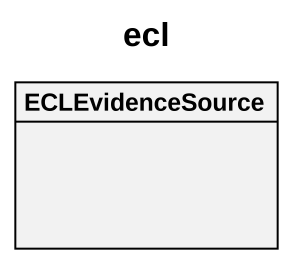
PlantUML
@startuml
title ecl
hide circle
hide empty members
class ECLEvidenceSource
@enduml
